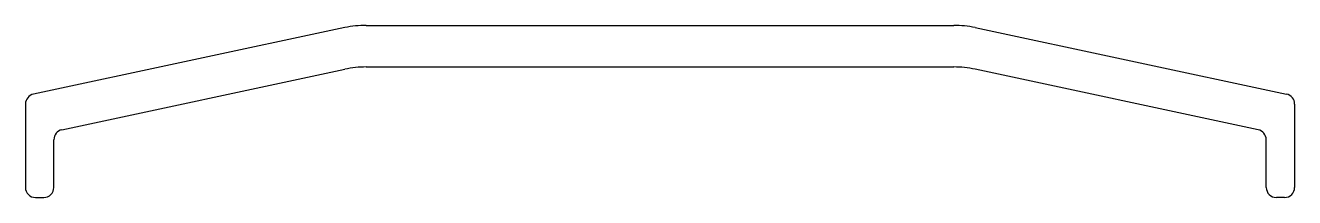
# Model space of a CAD drawing. Header units: millimetres. Extents: x -61 to 64, y -1 to 16.
import ezdxf

# ---------------------------------------------------------------- set-up
doc = ezdxf.new("R2010")
doc.units = ezdxf.units.MM

msp = doc.modelspace()

# ---------------------------------------------------------------- linework, layer by layer
at = {"color": 7, "linetype": 'Continuous', "lineweight": 25}
for p, q in [((-29.55, 15.77), (-60.23, 9.22)), ((-27.47, 15.99), (30.42, 15.99)), ((32.51, 15.77), (63.19, 9.22)), ((-57.43, 5.73), (-29.55, 11.68)), ((-27.47, 11.9), (30.42, 11.9)), ((60.39, 5.73), (32.51, 11.68)), ((-61.02, 8.25), (-61.02, 0.06)), ((63.98, 8.25), (63.98, 0.06)), ((-58.22, 0.06), (-58.22, 4.75)), ((61.18, 0.06), (61.18, 4.75)), ((-60.02, -0.94), (-59.22, -0.94)), ((62.98, -0.94), (62.18, -0.94))]:
    msp.add_line(p, q, dxfattribs=at)
for centre, radius, start, end in [((-27.47, 5.99), 10, 90, 102.0391), ((30.42, 5.99), 10, 77.9609, 90), ((-27.47, 1.9), 10, 90, 102.0391), ((30.42, 1.9), 10, 77.9609, 90), ((-60.02, 8.25), 1, 102.0391, 180), ((62.98, 8.25), 1, 0, 77.9609), ((-57.22, 4.75), 1, 102.0391, 180), ((60.18, 4.75), 1, 0, 77.9609), ((-60.02, 0.06), 1, 180, 270), ((-59.22, 0.06), 1, 270, 0), ((62.18, 0.06), 1, 180, 270), ((62.98, 0.06), 1, 270, 0)]:
    msp.add_arc(centre, radius, start, end, dxfattribs=at)

doc.saveas('drawing.dxf')
